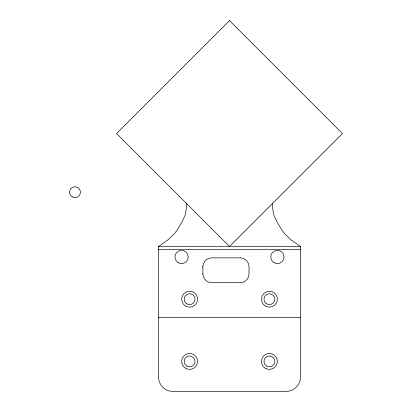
<?xml version="1.0" encoding="UTF-8"?>
<svg xmlns="http://www.w3.org/2000/svg" width="412" height="412" viewBox="0 0 412 412"><rect width="100%" height="100%" fill="white"/><g stroke="black" fill="none" stroke-linecap="round" stroke-linejoin="round"><path stroke-width="0.62" d="M272.677 203.307L272.708 208.312L273.218 212.365A24.808 24.808 0 0 0 274.155 215.795L276.529 220.997L281.458 229.458A46.731 46.731 0 0 0 284.743 233.728L291.093 239.892L300.492 246.479L300.492 376.97A14.43 14.43 0 0 1 286.062 391.4L172.952 391.4A14.43 14.43 0 0 1 158.517 376.97L158.517 246.479L167.921 239.892L174.271 233.728A46.731 46.731 0 0 0 177.557 229.458L182.485 220.997L184.854 215.795A24.808 24.808 0 0 0 185.791 212.365L186.301 208.312L186.332 203.307M158.517 246.479L300.492 246.479M158.517 249.425L300.492 249.425M202.477 266.729L202.874 266.729M202.477 273.826L202.874 273.826M158.517 317.467L300.492 317.467M229.505 20.6L116.565 133.54L229.505 246.479L342.444 133.54L229.505 20.6M240.155 257.855L211.758 257.855A8.868 8.868 0 0 0 202.889 266.729L202.884 273.826A8.868 8.868 0 0 0 211.758 282.699L240.155 282.699A8.873 8.873 0 0 0 249.028 273.826L249.028 266.729A8.868 8.868 0 0 0 240.155 257.861M72.27 196.89A5.433 5.433 0 0 0 80.422 192.183A5.433 5.433 0 0 0 72.27 187.475A5.433 5.433 0 0 0 72.27 196.89M266.688 303.896A5.433 5.433 0 0 0 274.84 299.189A5.433 5.433 0 0 0 266.688 294.482A5.433 5.433 0 0 0 266.688 303.896M266.688 366.129A5.433 5.433 0 0 0 274.84 361.422A5.433 5.433 0 0 0 266.688 356.715A5.433 5.433 0 0 0 266.688 366.129M186.888 366.129A5.433 5.433 0 0 0 195.041 361.422A5.433 5.433 0 0 0 186.888 356.715A5.433 5.433 0 0 0 186.888 366.129M186.888 303.896A5.433 5.433 0 0 0 195.041 299.189A5.433 5.433 0 0 0 186.888 294.482A5.433 5.433 0 0 0 186.888 303.896M265.431 306.07A7.946 7.946 0 0 0 277.348 299.189A7.946 7.946 0 0 0 265.431 292.309A7.946 7.946 0 0 0 265.431 306.07M185.302 305.869A7.946 7.946 0 0 0 197.544 299.581A7.946 7.946 0 0 0 185.977 292.123A7.946 7.946 0 0 0 185.302 305.869M185.302 368.101A7.946 7.946 0 0 0 197.544 361.813A7.946 7.946 0 0 0 185.977 354.356A7.946 7.946 0 0 0 185.302 368.101M265.431 368.302A7.946 7.946 0 0 0 277.348 361.422A7.946 7.946 0 0 0 265.431 354.541A7.946 7.946 0 0 0 265.431 368.302M274.093 262.732A6.654 6.654 0 0 0 284.079 256.97A6.654 6.654 0 0 0 274.093 251.207A6.654 6.654 0 0 0 274.093 262.732M178.262 262.732A6.654 6.654 0 0 0 188.243 256.97A6.654 6.654 0 0 0 178.262 251.207A6.654 6.654 0 0 0 178.262 262.732"/></g></svg>
